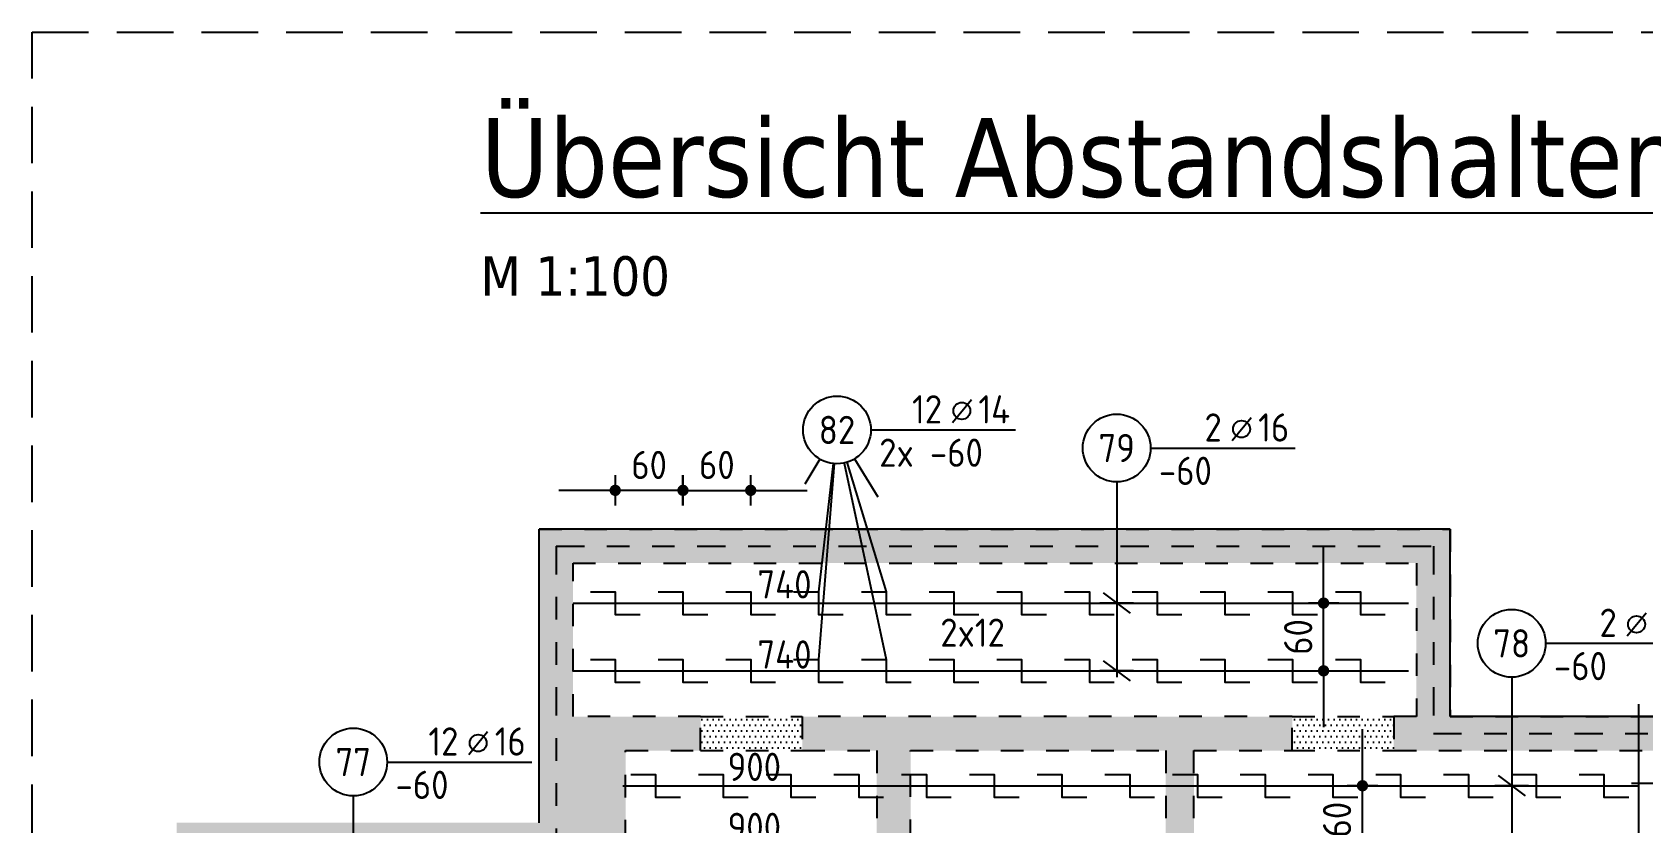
# Model space of a CAD drawing. Extents: x -45 to 98, y -32 to 51.
# Drawn here: x 44.73 to 51.87, y 6.71 to 10.21 of the extents above; entities that cross this region are included whole.
import ezdxf
from ezdxf.enums import TextEntityAlignment as Align

# ---------------------------------------------------------------- set-up
doc = ezdxf.new("R2010")
doc.units = 0
doc.header["$LTSCALE"] = 0.5
for name, pattern in [('AUSGEZOGEN', [1000.01, 1000, 0.01]), ('DIVIDE2', [0.625, 0.25, -0.125, 0, -0.125, 0, -0.125]), ('DOT', [0.175, 0.05, -0.125]), ('STRICHLINIE', [0.75, 0.5, -0.25])]:
    doc.linetypes.add(name, pattern=pattern)
for name, color, linetype in [('2.UG', 7, 'Continuous'), ('AFB', 7, 'Continuous'), ('BETON', 7, 'Continuous'), ('Brüstung 2.UG', 7, 'Continuous'), ('DETAIL', 7, 'Continuous'), ('MASSE', 7, 'Continuous'), ('RND', 7, 'Continuous'), ('SCHRAFF', 7, 'Continuous'), ('TEXT', 7, 'Continuous')]:
    doc.layers.add(name, color=color, linetype=linetype)
doc.layers.add('NOPLOT', color=7, linetype='Continuous', plot=False)
doc.styles.add('helv', font='tahoma.ttf')
doc.styles.add('txt', font='isocp.shx')
doc.dimstyles.new('DOT_I', dxfattribs={"dimscale": 0.5, "dimtxt": 0.25, "dimasz": 0.25, "dimexe": 0.1, "dimexo": 0.3, "dimgap": 0.1, "dimtad": 1, "dimdec": 3, "dimzin": 3, "dimtxsty": 'txt', "dimblk": 'DOT', "dimblk1": 'DOT', "dimblk2": 'DOT', "dimsah": 1, "dimcen": 0.1, "dimse1": 1, "dimse2": 1, "dimazin": 0, "dimtfac": 1, "dimtdec": 4, "dimtix": 1, "dimtmove": 2, "dimatfit": 3, "dimfxl": 0, "dimtvp": 1, "dimtolj": 1, "dimtzin": 0, "dimarcsym": 0})
pattern_1 = [(0, (42.543227, -10.614945), (0.01984375, 0.0396875), [0, -0.0396875])]
pattern_2 = [(0, (4.462836, 238.246266), (0.0125, 0.025), [0, -0.025])]

# ---------------------------------------------------------------- blocks, each defined once
blk = doc.blocks.new('RND_LEI')
at = {"layer": 'RND', "color": 7, "linetype": 'Continuous'}
blk.add_line((1.022, 0.066), (1.19, 0.27), dxfattribs=at)
for centre, radius in [((0, 0), 0.3), ((1.106, 0.168), 0.075)]:
    blk.add_circle(centre, radius, dxfattribs=at)
at = {"layer": 'RND', "color": 7, "linetype": 'Continuous', "style": 'txt'}
blk.add_attdef('ANZ', text='', height=0.25, dxfattribs=at).set_placement((0.931, 0.057), align=Align.RIGHT)
for tag, p in [('DUM', (1.253, 0.057)), ('ABSTD', (1.674, 0.057)), ('POSTXT', (0.374, -0.327))]:
    blk.add_attdef(tag, p, '', height=0.25, dxfattribs=at)
blk.add_attdef('POSL', text='', height=0.25, dxfattribs=at).set_placement((0, 0), align=Align.MIDDLE)
blk = doc.blocks.new('lei_gre')
at = {"layer": 'RND', "color": 7, "linetype": 'Continuous'}
for p, q in [((0, 0.15), (0, -0.15)), ((-0.09, -0.12), (0.09, 0.12))]:
    blk.add_line(p, q, dxfattribs=at)
blk = doc.blocks.new('DOT')
at = {"layer": 'MASSE', "color": 7, "linetype": 'Continuous'}
for p, q in [((0, 0), (-1, 0)), ((0, 0.54), (0, -0.54))]:
    blk.add_line(p, q, dxfattribs=at)
at = {"layer": 'MASSE', "color": 7, "linetype": 'Continuous', "const_width": 0.2}
blk.add_lwpolyline([(-0.1, 0, 1), (0.1, 0, 1)], format="xyb", close=True, dxfattribs=at)
blk = doc.blocks.new('*D65')
at = {"layer": 'Defpoints', "color": 0, "linetype": 'AUSGEZOGEN', "transparency": 16777216}
for p in [(50.4539, 7.6871), (50.4539, 7.6871), (50.4539, 7.3871)]:
    blk.add_point(p, dxfattribs=at)
at = {"layer": 'MASSE', "color": 0, "linetype": 'AUSGEZOGEN', "lineweight": -2, "transparency": 16777216}
for p, q in [((50.4539, 7.8121), (50.4539, 7.9371)), ((50.4539, 7.3871), (50.4539, 7.6871)), ((50.4539, 7.2621), (50.4539, 7.1371))]:
    blk.add_line(p, q, dxfattribs=at)
at = {"layer": 'MASSE', "color": 0, "linetype": 'AUSGEZOGEN', "lineweight": -2, "transparency": 16777216, "xscale": 0.125, "yscale": 0.125, "zscale": 0.125}
for p, rotation in [((50.4539, 7.6871), 270), ((50.4539, 7.3871), 90)]:
    blk.add_blockref('DOT', p, dxfattribs=dict(at, rotation=rotation))
at = {"layer": 'MASSE', "color": 0, "linetype": 'AUSGEZOGEN', "transparency": 16777216, "insert": (50.3414, 7.5371), "char_height": 0.125, "attachment_point": 5, "rotation": 90, "style": 'txt'}
blk.add_mtext('\\A1;60', dxfattribs=at)
blk = doc.blocks.new('*D83')
at = {"layer": 'Defpoints', "color": 0, "linetype": 'AUSGEZOGEN', "transparency": 16777216}
for p in [(50.6261, 6.8783), (50.6261, 6.8783), (50.6261, 6.5783)]:
    blk.add_point(p, dxfattribs=at)
at = {"layer": 'MASSE', "color": 0, "linetype": 'AUSGEZOGEN', "lineweight": -2, "transparency": 16777216}
for p, q in [((50.6261, 7.0033), (50.6261, 7.1283)), ((50.6261, 6.5783), (50.6261, 6.8783)), ((50.6261, 6.4533), (50.6261, 6.3283))]:
    blk.add_line(p, q, dxfattribs=at)
at = {"layer": 'MASSE', "color": 0, "linetype": 'AUSGEZOGEN', "lineweight": -2, "transparency": 16777216, "xscale": 0.125, "yscale": 0.125, "zscale": 0.125}
for p, rotation in [((50.6261, 6.8783), 270), ((50.6261, 6.5783), 90)]:
    blk.add_blockref('DOT', p, dxfattribs=dict(at, rotation=rotation))
at = {"layer": 'MASSE', "color": 0, "linetype": 'AUSGEZOGEN', "transparency": 16777216, "insert": (50.5136, 6.7283), "char_height": 0.125, "attachment_point": 5, "rotation": 90, "style": 'txt'}
blk.add_mtext('\\A1;60', dxfattribs=at)
blk = doc.blocks.new('*D84')
at = {"layer": 'Defpoints', "color": 0, "linetype": 'AUSGEZOGEN', "transparency": 16777216}
for p in [(50.6261, 6.5783), (50.6261, 6.2783), (50.6261, 6.2783)]:
    blk.add_point(p, dxfattribs=at)
at = {"layer": 'MASSE', "color": 0, "linetype": 'AUSGEZOGEN', "lineweight": -2, "transparency": 16777216}
for p, q in [((50.6261, 6.7033), (50.6261, 6.8283)), ((50.6261, 6.5783), (50.6261, 6.2783)), ((50.6261, 6.1533), (50.6261, 6.0283))]:
    blk.add_line(p, q, dxfattribs=at)
at = {"layer": 'MASSE', "color": 0, "linetype": 'AUSGEZOGEN', "lineweight": -2, "transparency": 16777216, "xscale": 0.125, "yscale": 0.125, "zscale": 0.125}
for p, rotation in [((50.6261, 6.5783), 270), ((50.6261, 6.2783), 90)]:
    blk.add_blockref('DOT', p, dxfattribs=dict(at, rotation=rotation))
at = {"layer": 'MASSE', "color": 0, "linetype": 'AUSGEZOGEN', "transparency": 16777216, "insert": (50.5136, 6.4283), "char_height": 0.125, "attachment_point": 5, "rotation": 90, "style": 'txt'}
blk.add_mtext('\\A1;60', dxfattribs=at)
blk = doc.blocks.new('*D100')
at = {"layer": 'Defpoints', "color": 0, "linetype": 'AUSGEZOGEN', "transparency": 16777216}
for p in [(47.3168, 8.1862), (47.3168, 8.1862), (47.6168, 8.1862)]:
    blk.add_point(p, dxfattribs=at)
at = {"layer": 'MASSE', "color": 0, "linetype": 'AUSGEZOGEN', "lineweight": -2, "transparency": 16777216}
for p, q in [((47.1918, 8.1862), (47.0668, 8.1862)), ((47.6168, 8.1862), (47.3168, 8.1862)), ((47.7418, 8.1862), (47.8668, 8.1862))]:
    blk.add_line(p, q, dxfattribs=at)
at = {"layer": 'MASSE', "color": 0, "linetype": 'AUSGEZOGEN', "lineweight": -2, "transparency": 16777216, "xscale": 0.125, "yscale": 0.125, "zscale": 0.125}
blk.add_blockref('DOT', (47.3168, 8.1862), dxfattribs=at)
at = {"layer": 'MASSE', "color": 0, "linetype": 'AUSGEZOGEN', "lineweight": -2, "transparency": 16777216, "xscale": 0.125, "yscale": 0.125, "zscale": 0.125, "rotation": 180}
blk.add_blockref('DOT', (47.6168, 8.1862), dxfattribs=at)
at = {"layer": 'MASSE', "color": 0, "linetype": 'AUSGEZOGEN', "transparency": 16777216, "insert": (47.4668, 8.2987), "char_height": 0.125, "attachment_point": 5, "style": 'txt'}
blk.add_mtext('\\A1;60', dxfattribs=at)
blk = doc.blocks.new('*D101')
at = {"layer": 'Defpoints', "color": 0, "linetype": 'AUSGEZOGEN', "transparency": 16777216}
for p in [(47.6168, 8.1862), (47.9168, 8.1862), (47.9168, 8.1862)]:
    blk.add_point(p, dxfattribs=at)
at = {"layer": 'MASSE', "color": 0, "linetype": 'AUSGEZOGEN', "lineweight": -2, "transparency": 16777216}
for p, q in [((47.4918, 8.1862), (47.3668, 8.1862)), ((47.6168, 8.1862), (47.9168, 8.1862)), ((48.0418, 8.1862), (48.1668, 8.1862))]:
    blk.add_line(p, q, dxfattribs=at)
at = {"layer": 'MASSE', "color": 0, "linetype": 'AUSGEZOGEN', "lineweight": -2, "transparency": 16777216, "xscale": 0.125, "yscale": 0.125, "zscale": 0.125}
blk.add_blockref('DOT', (47.6168, 8.1862), dxfattribs=at)
at = {"layer": 'MASSE', "color": 0, "linetype": 'AUSGEZOGEN', "lineweight": -2, "transparency": 16777216, "xscale": 0.125, "yscale": 0.125, "zscale": 0.125, "rotation": 180}
blk.add_blockref('DOT', (47.9168, 8.1862), dxfattribs=at)
at = {"layer": 'MASSE', "color": 0, "linetype": 'AUSGEZOGEN', "transparency": 16777216, "insert": (47.7668, 8.2987), "char_height": 0.125, "attachment_point": 5, "style": 'txt'}
blk.add_mtext('\\A1;60', dxfattribs=at)

msp = doc.modelspace()

# ---------------------------------------------------------------- hatches: boundary and pattern name
at = {"layer": 'Brüstung 2.UG', "linetype": 'DOT'}
h = msp.add_hatch(dxfattribs=at)
h.set_pattern_fill('DOTS', color=102, scale=0.4, double=1)
h.set_pattern_definition(pattern_2)
h.paths.add_polyline_path([(48.145, 7.0343), (48.145, 7.1843), (47.695, 7.1843), (47.695, 7.0343)])
h = msp.add_hatch(dxfattribs=at)
h.set_pattern_fill('DOTS', color=102, scale=0.4, double=1)
h.set_pattern_definition(pattern_2)
h.paths.add_polyline_path([(50.425, 7.1843), (50.315, 7.1843), (50.315, 7.0343), (50.425, 7.0343)])
h.paths.add_polyline_path([(50.765, 7.0343), (50.765, 7.1843), (50.425, 7.1843), (50.425, 7.0343)])
at = {"layer": 'SCHRAFF', "linetype": 'AUSGEZOGEN'}
h = msp.add_hatch(dxfattribs=at)
h.set_pattern_fill('DOTS', scale=0.025, double=1)
h.set_pattern_definition(pattern_1)
h.paths.add_polyline_path([(62.4, 7.1843), (62.4, 8.5718), (63.225, 8.5718), (63.225, 7.1843)], flags=16)
h.paths.add_polyline_path([(45.375, 1.8745), (45.525, 1.8745), (45.525, 2.6718), (47.2375, 2.6718), (47.2375, 1.8745), (47.3625, 1.8745), (47.3625, 3.1593), (47.2375, 3.1593), (47.2375, 2.8218), (45.525, 2.8218), (45.525, 6.5643), (47.2375, 6.5643), (47.2375, 6.0268), (47.3625, 6.0268), (47.3625, 7.0343), (47.695, 7.0343), (47.695, 7.1843), (47.13, 7.1843), (47.13, 7.8643), (50.865, 7.8643), (50.865, 7.1843), (50.765, 7.1843), (50.765, 7.0343), (52.075, 7.0343), (52.075, 5.5343), (52.2, 5.5343), (52.2, 7.0343), (55.35, 7.0343), (55.35, 5.5393), (55.475, 5.5393), (55.475, 7.0343), (56.75, 7.0343), (56.75, 7.8943), (56.625, 7.8943), (56.625, 7.1843), (54.435, 7.1843), (54.435, 8.5718), (56.625, 8.5718), (56.625, 8.4618), (56.75, 8.4618), (56.75, 8.5718), (57.8625, 8.5718), (57.8625, 8.0468), (57.9875, 8.0468), (57.9875, 8.5718), (62.25, 8.5718), (62.25, 7.1843), (57.9875, 7.1843), (57.9875, 7.4793), (57.8625, 7.4793), (57.8625, 7.0343), (59.1125, 7.0343), (59.1125, 6.9418), (59.2375, 6.9418), (59.2375, 7.0343), (63.225, 7.0343), (63.225, 2.8218), (59.2375, 2.8218), (59.2375, 5.3968), (59.1125, 5.3968), (59.1125, 2.8218), (57.9875, 2.8218), (57.9875, 3.0468), (57.8625, 3.0468), (57.8625, 1.8745), (57.9875, 1.8745), (57.9875, 2.6718), (61.6125, 2.6718), (61.6125, 1.8745), (61.7375, 1.8745), (61.7375, 2.6718), (62.8625, 2.6718), (62.8625, 1.8745), (62.9875, 1.8745), (62.9875, 2.6718), (63.9699, 2.6718), (63.9699, 2.8218), (63.375, 2.8218), (63.375, 8.7218), (54.285, 8.7218), (54.285, 7.1843), (51.015, 7.1843), (51.015, 8.0143), (46.98, 8.0143), (46.98, 6.7143), (45.375, 6.7143)])
h = msp.add_hatch(dxfattribs=at)
h.set_pattern_fill('DOTS', scale=0.025, double=1)
h.set_pattern_definition(pattern_1)
h.paths.add_polyline_path([(50.315, 7.1843), (48.145, 7.1843), (48.145, 7.0343), (48.475, 7.0343), (48.475, 5.4293), (48.625, 5.4293), (48.625, 7.0343), (49.755, 7.0343), (49.755, 5.5343), (49.88, 5.5343), (49.88, 7.0343), (50.315, 7.0343)])
h.paths.add_polyline_path([(48.625, 4.8618), (48.475, 4.8618), (48.475, 3.4643), (48.625, 3.4643)])
h.paths.add_polyline_path([(49.88, 5.2843), (49.755, 5.2843), (49.755, 4.4143), (49.88, 4.4143)])
h.paths.add_polyline_path([(49.88, 4.1643), (49.755, 4.1643), (49.755, 3.4643), (49.88, 3.4643)])

# ---------------------------------------------------------------- linework, layer by layer
at = {"layer": '2.UG', "color": 7, "linetype": 'DOT'}
for p, q in [((47.13, 7.8643), (50.865, 7.8643)), ((47.13, 7.1843), (47.13, 7.8643)), ((50.865, 7.8643), (50.865, 7.1843)), ((47.695, 7.1843), (47.13, 7.1843)), ((47.695, 7.0343), (47.695, 7.1843)), ((50.765, 7.1843), (50.765, 7.0343)), ((50.865, 7.1843), (50.765, 7.1843)), ((47.3625, 7.0343), (47.695, 7.0343)), ((47.3625, 6.0268), (47.3625, 7.0343)), ((50.765, 7.0343), (52.075, 7.0343))]:
    msp.add_line(p, q, dxfattribs=at)
for points in [[(46.98, 6.7143), (46.98, 6.7143), (46.98, 8.0143), (51.015, 8.0143), (51.015, 7.1843), (54.285, 7.1843), (54.285, 8.7218), (63.375, 8.7218), (63.375, 2.8218), (63.9699, 2.8218)], [(50.315, 7.1843), (48.145, 7.1843), (48.145, 7.0343), (48.475, 7.0343), (48.475, 5.4293), (48.625, 5.4293), (48.625, 7.0343), (49.755, 7.0343), (49.755, 5.5343)], [(49.88, 5.5343), (49.88, 7.0343), (50.315, 7.0343), (50.315, 7.1843)]]:
    msp.add_lwpolyline(points, dxfattribs=at)
at = {"layer": 'AFB', "color": 1, "linetype": 'DIVIDE2'}
for p, q in [((47.055, 7.9393), (50.94, 7.9393)), ((47.055, 7.9393), (47.055, 6.6393)), ((50.94, 7.9393), (50.94, 7.1093)), ((50.94, 7.1093), (54.36, 7.1093))]:
    msp.add_line(p, q, dxfattribs=at)
at = {"layer": 'BETON', "color": 6, "linetype": 'AUSGEZOGEN'}
for p, q in [((46.98, 6.7143), (46.98, 8.0143)), ((51.015, 8.0143), (46.98, 8.0143)), ((51.015, 7.1843), (51.015, 8.0143)), ((54.285, 7.1843), (51.015, 7.1843))]:
    msp.add_line(p, q, dxfattribs=at)
at = {"layer": 'Brüstung 2.UG', "color": 102, "linetype": 'DOT'}
for p, q in [((47.695, 7.1843), (48.145, 7.1843)), ((50.315, 7.1843), (50.765, 7.1843)), ((47.695, 7.0343), (48.145, 7.0343)), ((50.315, 7.0343), (50.765, 7.0343))]:
    msp.add_line(p, q, dxfattribs=at)
at = {"layer": 'DETAIL', "color": 102, "linetype": 'STRICHLINIE'}
msp.add_lwpolyline([(44.7348, 1.3845), (44.7348, 10.2147), (64.4592, 10.2147), (64.4592, 1.3845)], close=True, dxfattribs=at)
at = {"layer": 'NOPLOT', "color": 191, "linetype": 'AUSGEZOGEN'}
msp.add_line((51.85, 2.9783), (51.85, 7.2392), dxfattribs=at)
at = {"layer": 'RND', "color": 7, "linetype": 'AUSGEZOGEN'}
for p, q in [((48.4489, 8.4539), (49.0889, 8.4539)), ((49.6876, 8.3736), (50.3276, 8.3736)), ((51.437, 7.509), (52.077, 7.509)), ((46.3068, 6.9833), (46.9468, 6.9833))]:
    msp.add_line(p, q, dxfattribs=at)
at = {"layer": 'RND', "color": 102, "linetype": 'AUSGEZOGEN'}
for p, q in [((48.2226, 8.3248), (48.1564, 8.2129)), ((48.2818, 8.3049), (48.2168, 7.7371)), ((48.2868, 8.3044), (48.2168, 7.4371)), ((48.3303, 8.3072), (48.5168, 7.4371)), ((48.3425, 8.3104), (48.5168, 7.7371)), ((48.3772, 8.3259), (48.4798, 8.1581)), ((49.5376, 8.2236), (49.5376, 7.3591)), ((51.287, 7.359), (51.287, 6.5519)), ((46.1568, 6.8333), (46.1568, 2.9232))]:
    msp.add_line(p, q, dxfattribs=at)
at = {"layer": 'RND', "color": 1, "linetype": 'AUSGEZOGEN'}
for points in [[(47.2068, 7.7371), (47.3168, 7.7371), (47.3168, 7.6371), (47.4268, 7.6371)], [(47.5068, 7.7371), (47.6168, 7.7371), (47.6168, 7.6371), (47.7268, 7.6371)], [(47.8068, 7.7371), (47.9168, 7.7371), (47.9168, 7.6371), (48.0268, 7.6371)], [(48.1068, 7.7371), (48.2168, 7.7371), (48.2168, 7.6371), (48.3268, 7.6371)], [(48.4068, 7.7371), (48.5168, 7.7371), (48.5168, 7.6371), (48.6268, 7.6371)], [(48.7068, 7.7371), (48.8168, 7.7371), (48.8168, 7.6371), (48.9268, 7.6371)], [(49.0068, 7.7371), (49.1168, 7.7371), (49.1168, 7.6371), (49.2268, 7.6371)], [(49.3068, 7.7371), (49.4168, 7.7371), (49.4168, 7.6371), (49.5268, 7.6371)], [(49.6068, 7.7371), (49.7168, 7.7371), (49.7168, 7.6371), (49.8268, 7.6371)], [(49.9068, 7.7371), (50.0168, 7.7371), (50.0168, 7.6371), (50.1268, 7.6371)], [(50.2068, 7.7371), (50.3168, 7.7371), (50.3168, 7.6371), (50.4268, 7.6371)], [(50.5068, 7.7371), (50.6168, 7.7371), (50.6168, 7.6371), (50.7268, 7.6371)], [(47.13, 7.6871), (50.83, 7.6871)], [(47.2068, 7.4371), (47.3168, 7.4371), (47.3168, 7.3371), (47.4268, 7.3371)], [(47.5068, 7.4371), (47.6168, 7.4371), (47.6168, 7.3371), (47.7268, 7.3371)], [(47.8068, 7.4371), (47.9168, 7.4371), (47.9168, 7.3371), (48.0268, 7.3371)], [(48.1068, 7.4371), (48.2168, 7.4371), (48.2168, 7.3371), (48.3268, 7.3371)], [(48.4068, 7.4371), (48.5168, 7.4371), (48.5168, 7.3371), (48.6268, 7.3371)], [(48.7068, 7.4371), (48.8168, 7.4371), (48.8168, 7.3371), (48.9268, 7.3371)], [(49.0068, 7.4371), (49.1168, 7.4371), (49.1168, 7.3371), (49.2268, 7.3371)], [(49.3068, 7.4371), (49.4168, 7.4371), (49.4168, 7.3371), (49.5268, 7.3371)], [(49.6068, 7.4371), (49.7168, 7.4371), (49.7168, 7.3371), (49.8268, 7.3371)], [(49.9068, 7.4371), (50.0168, 7.4371), (50.0168, 7.3371), (50.1268, 7.3371)], [(50.2068, 7.4371), (50.3168, 7.4371), (50.3168, 7.3371), (50.4268, 7.3371)], [(50.5068, 7.4371), (50.6168, 7.4371), (50.6168, 7.3371), (50.7268, 7.3371)], [(47.13, 7.3871), (50.83, 7.3871)], [(47.3852, 6.9283), (47.4952, 6.9283), (47.4952, 6.8283), (47.6052, 6.8283)], [(47.6852, 6.9283), (47.7952, 6.9283), (47.7952, 6.8283), (47.9052, 6.8283)], [(47.9852, 6.9283), (48.0952, 6.9283), (48.0952, 6.8283), (48.2052, 6.8283)], [(48.2852, 6.9283), (48.3952, 6.9283), (48.3952, 6.8283), (48.5052, 6.8283)], [(48.5852, 6.9283), (48.6952, 6.9283), (48.6952, 6.8283), (48.8052, 6.8283)], [(48.8852, 6.9283), (48.9952, 6.9283), (48.9952, 6.8283), (49.1052, 6.8283)], [(49.1852, 6.9283), (49.2952, 6.9283), (49.2952, 6.8283), (49.4052, 6.8283)], [(49.4852, 6.9283), (49.5952, 6.9283), (49.5952, 6.8283), (49.7052, 6.8283)], [(49.7852, 6.9283), (49.8952, 6.9283), (49.8952, 6.8283), (50.0052, 6.8283)], [(50.0852, 6.9283), (50.1952, 6.9283), (50.1952, 6.8283), (50.3052, 6.8283)], [(50.3852, 6.9283), (50.4952, 6.9283), (50.4952, 6.8283), (50.6052, 6.8283)], [(50.6852, 6.9283), (50.7952, 6.9283), (50.7952, 6.8283), (50.9052, 6.8283)], [(50.9852, 6.9283), (51.0952, 6.9283), (51.0952, 6.8283), (51.2052, 6.8283)], [(51.2852, 6.9283), (51.3952, 6.9283), (51.3952, 6.8283), (51.5052, 6.8283)], [(51.5852, 6.9283), (51.6952, 6.9283), (51.6952, 6.8283), (51.8052, 6.8283)], [(47.35, 6.8783), (51.85, 6.8783)], [(51.8174, 6.8893), (56.9424, 6.8893)]]:
    msp.add_lwpolyline(points, dxfattribs=at)

# ---------------------------------------------------------------- block references
at = {"layer": 'RND', "color": 7, "linetype": 'AUSGEZOGEN', "xscale": 0.5, "yscale": 0.5, "zscale": 0.5}
for p, values in [((48.2989, 8.4539), {'POSL': '82', 'DUM': '14', 'ANZ': '12', 'POSTXT': '2x -60'}), ((49.5376, 8.3736), {'POSL': '79', 'DUM': '16', 'ANZ': '2', 'POSTXT': '-60'}), ((51.287, 7.509), {'POSL': '78', 'DUM': '16', 'ANZ': '2', 'POSTXT': '-60'}), ((46.1568, 6.9833), {'POSL': '77', 'DUM': '16', 'ANZ': '12', 'POSTXT': '-60'})]:
    msp.add_blockref('RND_LEI', p, dxfattribs=at).add_auto_attribs(values)
at = {"layer": 'RND', "color": 102, "linetype": 'AUSGEZOGEN', "xscale": 0.5, "yscale": 0.5, "zscale": 0.5, "rotation": 270}
for p in [(49.5376, 7.6871), (49.5376, 7.3871), (51.287, 6.8783)]:
    msp.add_blockref('lei_gre', p, dxfattribs=at)

# ---------------------------------------------------------------- texts
at = {"layer": 'NOPLOT', "color": 191, "linetype": 'Continuous', "style": 'txt'}
for s, p in [('740', (47.9463, 7.7076)), ('2x12', (48.7564, 7.4936)), ('740', (47.9463, 7.3969)), ('900', (47.8146, 6.8995)), ('900', (47.8146, 6.6338))]:
    msp.add_text(s, height=0.125, dxfattribs=at).set_placement(p)
at = {"layer": 'TEXT', "color": 5, "linetype": 'AUSGEZOGEN', "style": 'helv'}
msp.add_text('%%UÜbersicht Abstandshalter', height=0.35, dxfattribs=at).set_placement((46.7205, 9.4854))
at = {"layer": 'TEXT', "color": 1, "linetype": 'AUSGEZOGEN', "style": 'helv'}
msp.add_text('M 1:100', height=0.175, dxfattribs=at).set_placement((46.7205, 9.0479))

# ---------------------------------------------------------------- dimensions: what is measured, and where the dimension line sits
at = {"layer": 'MASSE', "color": 7, "linetype": 'AUSGEZOGEN'}
for base, p2, picture, middle in [((47.3168, 8.1862), (47.3168, 8.1862), '*D100', (47.4668, 8.2987)), ((47.9168, 8.1862), (47.9168, 8.1862), '*D101', (47.7668, 8.2987))]:
    dim = msp.add_linear_dim(base=base, p1=(47.6168, 8.1862), p2=p2, dimstyle='DOT_I', override={"dimdec": 0, "dimlfac": 200}, dxfattribs=at)
    dim.commit()
    dim.dimension.update_dxf_attribs({"geometry": picture, "text_midpoint": middle})
for base, p1, p2, picture, middle in [((50.4539, 7.6871), (50.4539, 7.3871), (50.4539, 7.6871), '*D65', (50.3414, 7.5371)), ((50.6261, 6.8783), (50.6261, 6.5783), (50.6261, 6.8783), '*D83', (50.5136, 6.7283)), ((50.6261, 6.2783), (50.6261, 6.5783), (50.6261, 6.2783), '*D84', (50.5136, 6.4283))]:
    dim = msp.add_linear_dim(base=base, p1=p1, p2=p2, angle=90, dimstyle='DOT_I', override={"dimdec": 0, "dimlfac": 200}, dxfattribs=at)
    dim.commit()
    dim.dimension.update_dxf_attribs({"geometry": picture, "text_midpoint": middle})

doc.saveas('drawing.dxf')
